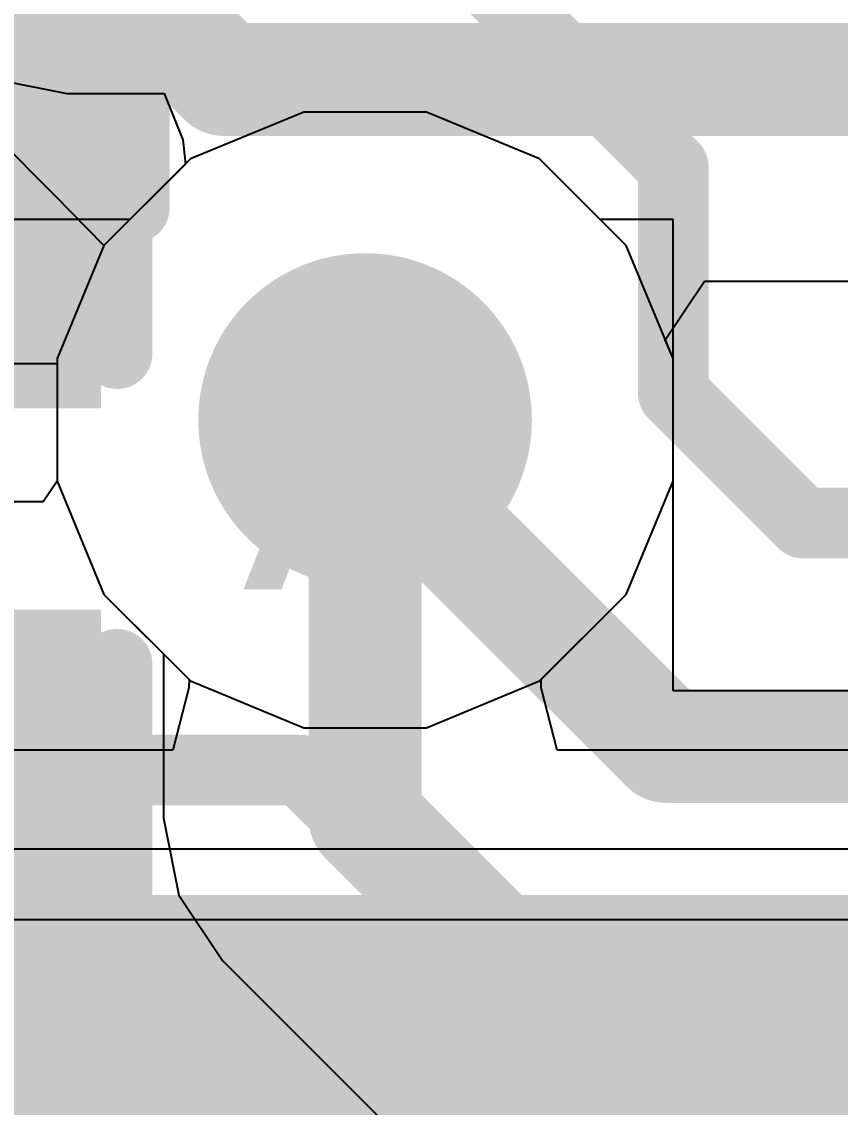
# Model space of a CAD drawing. Header units: inches. Extents: x 0 to 5271, y 0 to 5417.
# Drawn here: x 107.134 to 108.606, y 85.573 to 87.526 of the extents above; entities that cross this region are included whole.
import ezdxf

# ---------------------------------------------------------------- set-up
doc = ezdxf.new("R2010")
doc.units = ezdxf.units.IN
for name, color, linetype in [('Bottom Layer', 5, 'Continuous'), ('Bottom Overlay', 54, 'Continuous'), ('Bottom Paste', 16, 'Continuous'), ('Bottom Solder', 6, 'Continuous'), ('Drill Drawing', 1, 'Continuous'), ('L2_GND1', 16, 'Continuous'), ('L3_SIG1', 76, 'Continuous'), ('L4_PWR', 90, 'Continuous'), ('L5_GND2', 156, 'Continuous'), ('L6_SIG2', 130, 'Continuous'), ('L7_GND3', 216, 'Continuous'), ('Top Layer', 1, 'Continuous'), ('Top Overlay', 2, 'Continuous'), ('Top Paste', 8, 'Continuous'), ('Top Solder', 216, 'Continuous'), ('Via Holes', 16, 'Continuous')]:
    doc.layers.add(name, color=color, linetype=linetype)
doc.styles.add('Arial', font='', dxfattribs={"height": 0.2})
doc.styles.get('Arial').set_extended_font_data('Arial')

# ---------------------------------------------------------------- blocks, each defined once
blk = doc.blocks.new('RES_0603_467')
at = {"layer": 'Top Layer'}
for points in [[(-0.381, 0.4445), (-0.381, -0.4445), (-1.143, -0.4445), (-1.143, 0.4445)], [(1.143, 0.4445), (1.143, -0.4445), (0.381, -0.4445), (0.381, 0.4445)]]:
    blk.add_hatch(color=1, dxfattribs=at).paths.add_polyline_path(points)
at = {"layer": 'Top Paste'}
for points in [[(-0.381, 0.4445), (-0.381, -0.4445), (-1.143, -0.4445), (-1.143, 0.4445)], [(1.143, 0.4445), (1.143, -0.4445), (0.381, -0.4445), (0.381, 0.4445)]]:
    blk.add_hatch(color=8, dxfattribs=at).paths.add_polyline_path(points)
at = {"layer": 'Top Solder'}
for points in [[(-0.2794, 0.5461), (-0.2794, -0.5461), (-1.2446, -0.5461), (-1.2446, 0.5461)], [(1.2446, 0.5461), (1.2446, -0.5461), (0.2794, -0.5461), (0.2794, 0.5461)]]:
    blk.add_hatch(color=216, dxfattribs=at).paths.add_polyline_path(points)
at = {"layer": 'Top Overlay'}
for points in [[(-1.2192, 0.5334, 0.127, 0.127, 0), (1.2192, 0.5334, 0.127, 0.127, 0)], [(-1.2192, -0.5334, 0.127, 0.127, 0), (-1.2192, 0.5334, 0.127, 0.127, 0)], [(1.2192, -0.5334, 0.127, 0.127, 0), (1.2192, 0.5334, 0.127, 0.127, 0)], [(-1.2192, -0.5334, 0.127, 0.127, 0), (1.2192, -0.5334, 0.127, 0.127, 0)]]:
    blk.add_lwpolyline(points, format="xyseb", dxfattribs=at)
for points in [[(-1.2509, 0.5334, 0.0635, 0.0635, 1), (-1.1874, 0.5334, 0.0635, 0.0635, 1)], [(-1.2509, 0.5334, 0.0635, 0.0635, 1), (-1.1874, 0.5334, 0.0635, 0.0635, 1)], [(1.1875, 0.5334, 0.0635, 0.0635, 1), (1.251, 0.5334, 0.0635, 0.0635, 1)], [(1.1875, 0.5334, 0.0635, 0.0635, 1), (1.251, 0.5334, 0.0635, 0.0635, 1)], [(-1.2509, -0.5334, 0.0635, 0.0635, 1), (-1.1874, -0.5334, 0.0635, 0.0635, 1)], [(-1.2509, -0.5334, 0.0635, 0.0635, 1), (-1.1874, -0.5334, 0.0635, 0.0635, 1)], [(1.1875, -0.5334, 0.0635, 0.0635, 1), (1.251, -0.5334, 0.0635, 0.0635, 1)], [(1.1875, -0.5334, 0.0635, 0.0635, 1), (1.251, -0.5334, 0.0635, 0.0635, 1)]]:
    blk.add_lwpolyline(points, format="xyseb", close=True, dxfattribs=at)
blk = doc.blocks.new('CAP_0402_B_596')
at = {"layer": 'Bottom Layer'}
for points in [[(-0.2413, 0.3175), (-0.2413, -0.3175), (-0.6985, -0.3175), (-0.6985, 0.3175)], [(0.6985, 0.3175), (0.6985, -0.3175), (0.2413, -0.3175), (0.2413, 0.3175)]]:
    blk.add_hatch(color=5, dxfattribs=at).paths.add_polyline_path(points)
at = {"layer": 'Bottom Paste'}
for points in [[(-0.2413, 0.3175), (-0.2413, -0.3175), (-0.6985, -0.3175), (-0.6985, 0.3175)], [(0.6985, 0.3175), (0.6985, -0.3175), (0.2413, -0.3175), (0.2413, 0.3175)]]:
    blk.add_hatch(color=16, dxfattribs=at).paths.add_polyline_path(points)
at = {"layer": 'Bottom Solder'}
for points in [[(-0.1813, 0.3775), (-0.1813, -0.3775), (-0.7585, -0.3775), (-0.7585, 0.3775)], [(0.7585, 0.3775), (0.7585, -0.3775), (0.1813, -0.3775), (0.1813, 0.3775)]]:
    blk.add_hatch(color=6, dxfattribs=at).paths.add_polyline_path(points)
at = {"layer": 'Bottom Overlay'}
for points in [[(-0.2794, 0.4064, 0.127, 0.127, 0), (-0.7874, 0.4064, 0.127, 0.127, 0)], [(-0.7874, -0.4064, 0.127, 0.127, 0), (-0.7874, 0.4064, 0.127, 0.127, 0)], [(0.7874, 0.4064, 0.127, 0.127, 0), (0.2794, 0.4064, 0.127, 0.127, 0)], [(0.7874, -0.4064, 0.127, 0.127, 0), (0.7874, 0.4064, 0.127, 0.127, 0)], [(-0.2794, -0.4064, 0.127, 0.127, 0), (-0.7874, -0.4064, 0.127, 0.127, 0)], [(0.7874, -0.4064, 0.127, 0.127, 0), (0.2794, -0.4064, 0.127, 0.127, 0)]]:
    blk.add_lwpolyline(points, format="xyseb", dxfattribs=at)
for points in [[(-0.8192, 0.4064, 0.0635, 0.0635, 1), (-0.7557, 0.4064, 0.0635, 0.0635, 1)], [(-0.8192, 0.4064, 0.0635, 0.0635, 1), (-0.7557, 0.4064, 0.0635, 0.0635, 1)], [(-0.3112, 0.4064, 0.0635, 0.0635, 1), (-0.2477, 0.4064, 0.0635, 0.0635, 1)], [(0.2476, 0.4064, 0.0635, 0.0635, 1), (0.3111, 0.4064, 0.0635, 0.0635, 1)], [(0.7556, 0.4064, 0.0635, 0.0635, 1), (0.8191, 0.4064, 0.0635, 0.0635, 1)], [(0.7556, 0.4064, 0.0635, 0.0635, 1), (0.8191, 0.4064, 0.0635, 0.0635, 1)], [(-0.8192, -0.4064, 0.0635, 0.0635, 1), (-0.7557, -0.4064, 0.0635, 0.0635, 1)], [(-0.8192, -0.4064, 0.0635, 0.0635, 1), (-0.7557, -0.4064, 0.0635, 0.0635, 1)], [(-0.3112, -0.4064, 0.0635, 0.0635, 1), (-0.2477, -0.4064, 0.0635, 0.0635, 1)], [(0.2476, -0.4064, 0.0635, 0.0635, 1), (0.3111, -0.4064, 0.0635, 0.0635, 1)], [(0.7556, -0.4064, 0.0635, 0.0635, 1), (0.8191, -0.4064, 0.0635, 0.0635, 1)], [(0.7556, -0.4064, 0.0635, 0.0635, 1), (0.8191, -0.4064, 0.0635, 0.0635, 1)]]:
    blk.add_lwpolyline(points, format="xyseb", close=True, dxfattribs=at)

msp = doc.modelspace()

# ---------------------------------------------------------------- hatches: boundary and pattern name
at = {"layer": 'Bottom Layer'}
msp.add_hatch(color=5, dxfattribs=at).paths.add_polyline_path([(105.1669, 86.8905), (107.2163, 86.8905), (107.2163, 87.3742), (105.1669, 87.3742)])
h = msp.add_hatch(color=5, dxfattribs=at)
edge = h.paths.add_edge_path()
edge.add_arc((107.7512, 86.8095), 0.3, 0, 360)
at = {"layer": 'L2_GND1'}
h = msp.add_hatch(color=16, dxfattribs=at)
edge = h.paths.add_edge_path()
edge.add_arc((107.7512, 86.8095), 0.3, 0, 360)
at = {"layer": 'L3_SIG1'}
h = msp.add_hatch(color=76, dxfattribs=at)
edge = h.paths.add_edge_path()
edge.add_arc((107.7512, 86.8095), 0.3, 0, 360)
at = {"layer": 'L4_PWR'}
h = msp.add_hatch(color=90, dxfattribs=at)
edge = h.paths.add_edge_path()
edge.add_arc((107.7512, 86.8095), 0.3, 0, 360)
at = {"layer": 'L5_GND2'}
h = msp.add_hatch(color=156, dxfattribs=at)
edge = h.paths.add_edge_path()
edge.add_arc((107.7512, 86.8095), 0.3, 0, 360)
at = {"layer": 'L6_SIG2'}
h = msp.add_hatch(color=130, dxfattribs=at)
edge = h.paths.add_edge_path()
edge.add_arc((107.7512, 86.8095), 0.3, 0, 360)
at = {"layer": 'L7_GND3'}
h = msp.add_hatch(color=216, dxfattribs=at)
edge = h.paths.add_edge_path()
edge.add_arc((107.7512, 86.8095), 0.3, 0, 360)
at = {"layer": 'Top Layer'}
h = msp.add_hatch(color=1, dxfattribs=at)
edge = h.paths.add_edge_path()
edge.add_arc((107.7512, 86.8095), 0.3, 0, 360)
at = {"layer": 'Via Holes'}
h = msp.add_hatch(color=7, dxfattribs=at)
edge = h.paths.add_edge_path()
edge.add_arc((107.7512, 86.8095), 0.15, 0, 360)

# ---------------------------------------------------------------- linework, layer by layer
at = {"layer": 'Bottom Layer'}
for p, q in [((107.0909, 87.4214), (107.2148, 87.3968)), ((107.2148, 87.3968), (107.3896, 87.3968)), ((107.3896, 87.3968), (107.4235, 87.3133)), ((107.4235, 87.3133), (107.4281, 87.2698)), ((107.4281, 87.2698), (107.2816, 87.1233)), ((107.2816, 87.1233), (107.1972, 86.9197)), ((107.1972, 86.9197), (107.1972, 86.6993)), ((107.1972, 86.6993), (107.1722, 86.6619)), ((107.1722, 86.6619), (106.3709, 86.6619))]:
    msp.add_line(p, q, dxfattribs=at)
for points in [[(107.8498, 87.7205, 0.127, 0.127, 0), (108.3056, 87.2646, 0.127, 0.127, 0)], [(108.3056, 86.8573, 0.127, 0.127, 0), (108.3056, 87.2646, 0.127, 0.127, 0)], [(107.7512, 86.7637, 0.2032, 0.2032, 0), (107.7512, 86.8095, 0.2032, 0.2032, 0)], [(108.3056, 86.8573, 0.127, 0.127, 0), (108.5391, 86.6238, 0.127, 0.127, 0)], [(107.7512, 86.7637, 0.2032, 0.2032, 0), (108.2931, 86.2219, 0.2032, 0.2032, 0)], [(108.5391, 86.6238, 0.127, 0.127, 0), (109.0315, 86.6238, 0.127, 0.127, 0)], [(108.2931, 86.2219, 0.2032, 0.2032, 0), (109.06, 86.2219, 0.2032, 0.2032, 0)], [(105.6868, 86.1793, 0.127, 0.127, 0), (107.6354, 86.1793, 0.127, 0.127, 0)], [(107.6354, 86.1793, 0.127, 0.127, 0), (107.9941, 85.8206, 0.127, 0.127, 0)], [(107.9941, 85.8206, 0.127, 0.127, 0), (109.06, 85.8206, 0.127, 0.127, 0)]]:
    msp.add_lwpolyline(points, format="xyseb", dxfattribs=at)
for points in [[(108.2738, 87.2646, 0.0635, 0.0635, 1), (108.3373, 87.2646, 0.0635, 0.0635, 1)], [(108.2738, 87.2646, 0.0635, 0.0635, 1), (108.3373, 87.2646, 0.0635, 0.0635, 1)], [(107.7004, 86.8095, 0.1016, 0.1016, 1), (107.802, 86.8095, 0.1016, 0.1016, 1)], [(108.2738, 86.8573, 0.0635, 0.0635, 1), (108.3373, 86.8573, 0.0635, 0.0635, 1)], [(108.2738, 86.8573, 0.0635, 0.0635, 1), (108.3373, 86.8573, 0.0635, 0.0635, 1)], [(107.7004, 86.7637, 0.1016, 0.1016, 1), (107.802, 86.7637, 0.1016, 0.1016, 1)], [(107.7004, 86.7637, 0.1016, 0.1016, 1), (107.802, 86.7637, 0.1016, 0.1016, 1)], [(108.5074, 86.6238, 0.0635, 0.0635, 1), (108.5709, 86.6238, 0.0635, 0.0635, 1)], [(108.5074, 86.6238, 0.0635, 0.0635, 1), (108.5709, 86.6238, 0.0635, 0.0635, 1)], [(108.2423, 86.2219, 0.1016, 0.1016, 1), (108.3439, 86.2219, 0.1016, 0.1016, 1)], [(108.2423, 86.2219, 0.1016, 0.1016, 1), (108.3439, 86.2219, 0.1016, 0.1016, 1)], [(107.6037, 86.1793, 0.0635, 0.0635, 1), (107.6672, 86.1793, 0.0635, 0.0635, 1)], [(107.6037, 86.1793, 0.0635, 0.0635, 1), (107.6672, 86.1793, 0.0635, 0.0635, 1)], [(107.9624, 85.8206, 0.0635, 0.0635, 1), (108.0259, 85.8206, 0.0635, 0.0635, 1)], [(107.9624, 85.8206, 0.0635, 0.0635, 1), (108.0259, 85.8206, 0.0635, 0.0635, 1)]]:
    msp.add_lwpolyline(points, format="xyseb", close=True, dxfattribs=at)
at = {"layer": 'L2_GND1'}
for p, q in [((107.641, 87.3635), (107.4374, 87.2791)), ((107.8614, 87.3635), (107.641, 87.3635)), ((108.065, 87.2791), (107.8614, 87.3635)), ((107.4374, 87.2791), (107.2816, 87.1233)), ((108.2209, 87.1233), (108.065, 87.2791)), ((107.2816, 87.1233), (107.1972, 86.9197)), ((108.3052, 86.9197), (108.2209, 87.1233)), ((107.1972, 86.9197), (107.1972, 86.6993)), ((108.3052, 86.6993), (108.3052, 86.9197)), ((107.1972, 86.6993), (107.2816, 86.4956)), ((108.2209, 86.4956), (108.3052, 86.6993)), ((107.2816, 86.4956), (107.4374, 86.3398)), ((108.065, 86.3398), (108.2209, 86.4956)), ((107.4374, 86.3398), (107.641, 86.2555)), ((107.8614, 86.2555), (108.065, 86.3398)), ((107.641, 86.2555), (107.8614, 86.2555)), ((115.9687, 86.0368), (97.051, 86.0368))]:
    msp.add_line(p, q, dxfattribs=at)
msp.add_lwpolyline([(56.9353, 85.6742, 0.2032, 0.2032, 0), (116.9718, 85.6742, 0.2032, 0.2032, 0)], format="xyseb", dxfattribs=at)
at = {"layer": 'L4_PWR'}
for p, q in [((107.641, 87.3635), (107.4374, 87.2791)), ((107.8614, 87.3635), (107.641, 87.3635)), ((108.065, 87.2791), (107.8614, 87.3635)), ((107.4374, 87.2791), (107.2816, 87.1233)), ((108.2209, 87.1233), (108.065, 87.2791)), ((107.2816, 87.1233), (107.1972, 86.9197)), ((108.3052, 86.9197), (108.2209, 87.1233)), ((107.1972, 86.9197), (107.1972, 86.6993)), ((108.3052, 86.6993), (108.3052, 86.9197)), ((107.1972, 86.6993), (107.2816, 86.4956)), ((108.2209, 86.4956), (108.3052, 86.6993)), ((107.2816, 86.4956), (107.4374, 86.3398)), ((108.065, 86.3398), (108.2209, 86.4956)), ((107.4374, 86.3398), (107.641, 86.2555)), ((107.8614, 86.2555), (108.065, 86.3398)), ((107.641, 86.2555), (107.8614, 86.2555))]:
    msp.add_line(p, q, dxfattribs=at)
at = {"layer": 'L5_GND2'}
for p, q in [((107.641, 87.3635), (107.4374, 87.2791)), ((107.8614, 87.3635), (107.641, 87.3635)), ((108.065, 87.2791), (107.8614, 87.3635)), ((107.4374, 87.2791), (107.2816, 87.1233)), ((108.2209, 87.1233), (108.065, 87.2791)), ((107.2816, 87.1233), (107.1972, 86.9197)), ((108.3052, 86.9197), (108.2209, 87.1233)), ((107.1972, 86.9197), (107.1972, 86.6993)), ((108.3052, 86.6993), (108.3052, 86.9197)), ((107.1972, 86.6993), (107.2816, 86.4956)), ((108.2209, 86.4956), (108.3052, 86.6993)), ((107.2816, 86.4956), (107.4374, 86.3398)), ((108.065, 86.3398), (108.2209, 86.4956)), ((107.4374, 86.3398), (107.641, 86.2555)), ((107.8614, 86.2555), (108.065, 86.3398)), ((107.641, 86.2555), (107.8614, 86.2555)), ((116.082, 85.9098), (98.7552, 85.9098))]:
    msp.add_line(p, q, dxfattribs=at)
msp.add_lwpolyline([(98.7552, 85.5472, 0.2032, 0.2032, 0), (121.3358, 85.5472, 0.2032, 0.2032, 0)], format="xyseb", dxfattribs=at)
at = {"layer": 'L6_SIG2'}
for p, q in [((106.6835, 87.7234), (107.1928, 87.2141)), ((107.1928, 87.2141), (107.2816, 87.1233)), ((107.2816, 87.1233), (107.1972, 86.9197)), ((108.2911, 86.9538), (108.3616, 87.0594)), ((108.3616, 87.0594), (114.9569, 87.0594)), ((108.3052, 86.9197), (108.2911, 86.9538)), ((107.1972, 86.9197), (107.1972, 86.6993)), ((108.3052, 86.6993), (108.3052, 86.9197)), ((107.1972, 86.6993), (107.2816, 86.4956)), ((108.2209, 86.4956), (108.3052, 86.6993)), ((107.2816, 86.4956), (107.4347, 86.3425)), ((108.0678, 86.3425), (108.2209, 86.4956)), ((107.4347, 86.3425), (107.4342, 86.3273)), ((108.0682, 86.3273), (108.0678, 86.3425)), ((107.4342, 86.3273), (107.4056, 86.2155)), ((108.0969, 86.2155), (108.0682, 86.3273)), ((107.4056, 86.2155), (97.174, 86.2155)), ((115.8456, 86.2155), (108.0969, 86.2155))]:
    msp.add_line(p, q, dxfattribs=at)
for points in [[(106.8336, 88.086, 0.2032, 0.2032, 0), (107.4976, 87.422, 0.2032, 0.2032, 0)], [(107.4976, 87.422, 0.2032, 0.2032, 0), (115.1071, 87.422, 0.2032, 0.2032, 0)], [(97.0239, 85.853, 0.2032, 0.2032, 0), (115.9958, 85.853, 0.2032, 0.2032, 0)]]:
    msp.add_lwpolyline(points, format="xyseb", dxfattribs=at)
msp.add_lwpolyline([(107.4468, 87.422, 0.1016, 0.1016, 1), (107.5484, 87.422, 0.1016, 0.1016, 1)], format="xyseb", close=True, dxfattribs=at)
msp.add_lwpolyline([(107.4468, 87.422, 0.1016, 0.1016, 1), (107.5484, 87.422, 0.1016, 0.1016, 1)], format="xyseb", close=True, dxfattribs=at)
at = {"layer": 'L7_GND3'}
for p, q in [((107.641, 87.3635), (107.4374, 87.2791)), ((107.8614, 87.3635), (107.641, 87.3635)), ((108.065, 87.2791), (107.8614, 87.3635)), ((107.4374, 87.2791), (107.2816, 87.1233)), ((108.2209, 87.1233), (108.065, 87.2791)), ((107.2816, 87.1233), (107.1972, 86.9197)), ((108.3052, 86.9197), (108.2209, 87.1233)), ((107.1972, 86.9197), (107.1972, 86.6993)), ((108.3052, 86.6993), (108.3052, 86.9197)), ((107.1972, 86.6993), (107.2816, 86.4956)), ((108.2209, 86.4956), (108.3052, 86.6993)), ((107.2816, 86.4956), (107.4374, 86.3398)), ((108.065, 86.3398), (108.2209, 86.4956)), ((107.4374, 86.3398), (107.641, 86.2555)), ((107.8614, 86.2555), (108.065, 86.3398)), ((107.641, 86.2555), (107.8614, 86.2555))]:
    msp.add_line(p, q, dxfattribs=at)
at = {"layer": 'Top Layer'}
for p, q in [((107.641, 87.3635), (107.4374, 87.2791)), ((107.8614, 87.3635), (107.641, 87.3635)), ((108.065, 87.2791), (107.8614, 87.3635)), ((107.4374, 87.2791), (107.3283, 87.17)), ((108.1742, 87.17), (108.065, 87.2791)), ((107.3283, 87.17), (106.3775, 87.17)), ((108.3056, 87.17), (108.1742, 87.17)), ((108.3056, 86.3217), (108.3056, 87.17)), ((106.3775, 86.911), (107.1972, 86.911)), ((107.1972, 86.911), (107.1972, 86.6993)), ((107.1972, 86.6993), (107.2816, 86.4956)), ((107.2816, 86.4956), (107.3887, 86.3886)), ((107.3887, 86.3886), (107.3887, 86.0931)), ((110.1308, 86.3217), (108.3056, 86.3217)), ((107.3887, 86.0931), (107.3887, 86.0931)), ((107.3887, 86.0931), (107.4163, 85.9543)), ((107.4163, 85.9543), (107.4949, 85.8367)), ((107.4949, 85.8367), (107.8191, 85.5125))]:
    msp.add_line(p, q, dxfattribs=at)
for points in [[(107.7512, 86.0931, 0.2032, 0.2032, 0), (107.7512, 86.8095, 0.2032, 0.2032, 0)], [(107.7512, 86.0931, 0.2032, 0.2032, 0), (108.0754, 85.7688, 0.2032, 0.2032, 0)], [(108.0754, 85.7688, 0.2032, 0.2032, 0), (109.8376, 85.7688, 0.2032, 0.2032, 0)]]:
    msp.add_lwpolyline(points, format="xyseb", dxfattribs=at)
for points in [[(107.7004, 86.8095, 0.1016, 0.1016, 1), (107.802, 86.8095, 0.1016, 0.1016, 1)], [(107.7004, 86.0931, 0.1016, 0.1016, 1), (107.802, 86.0931, 0.1016, 0.1016, 1)], [(107.7004, 86.0931, 0.1016, 0.1016, 1), (107.802, 86.0931, 0.1016, 0.1016, 1)], [(108.0246, 85.7688, 0.1016, 0.1016, 1), (108.1262, 85.7688, 0.1016, 0.1016, 1)], [(108.0246, 85.7688, 0.1016, 0.1016, 1), (108.1262, 85.7688, 0.1016, 0.1016, 1)]]:
    msp.add_lwpolyline(points, format="xyseb", close=True, dxfattribs=at)

# ---------------------------------------------------------------- block references
msp.add_blockref('RES_0603_467', (106.1169, 87.7247))
at = {"rotation": 270}
msp.add_blockref('CAP_0402_B_596', (106.8988, 86.6492), dxfattribs=at)

# ---------------------------------------------------------------- texts
at = {"layer": 'Drill Drawing', "style": 'Arial'}
msp.add_text('A', height=0.508, dxfattribs=at).set_placement((107.5312, 86.5047))

doc.saveas('drawing.dxf')
